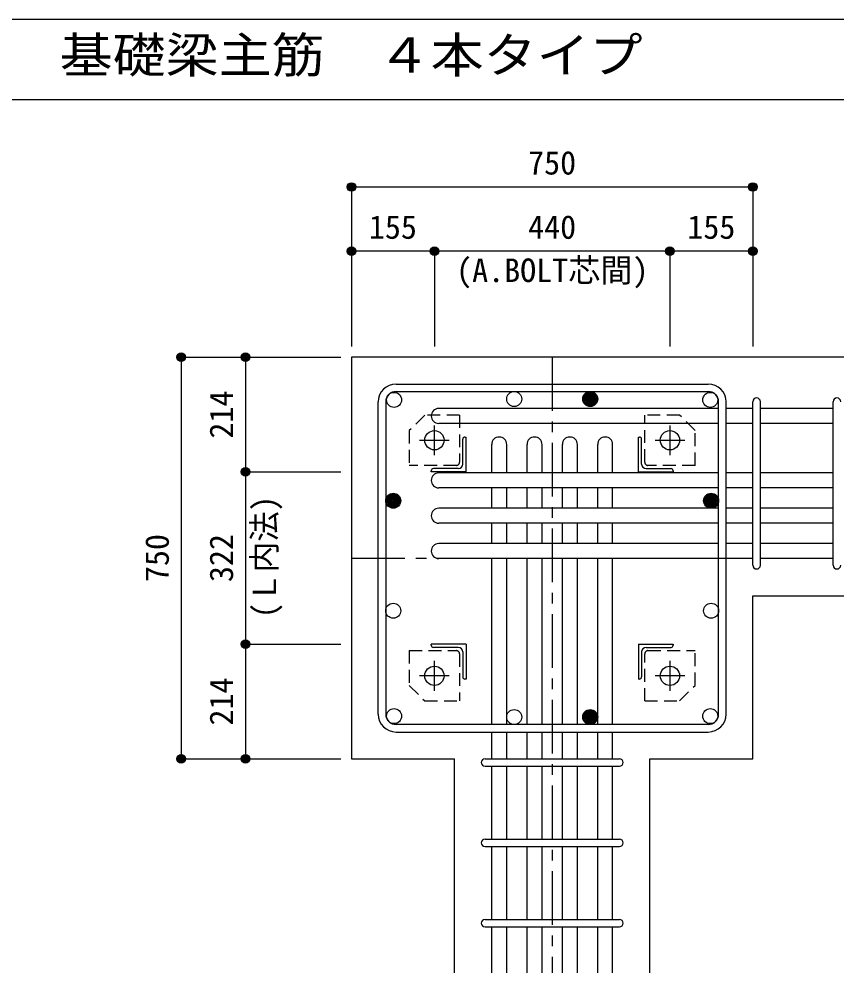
# Model space of a CAD drawing. Units: millimetres at full size, sheet at 1:20. Extents: x -3982 to 3969, y -2797 to 2801.
# Drawn here: x -628 to 900, y 1019 to 2801 of the extents above; entities that cross this region are included whole.
import ezdxf
from ezdxf.enums import TextEntityAlignment as Align

# ---------------------------------------------------------------- set-up
doc = ezdxf.new("R2010")
doc.units = ezdxf.units.MM
doc.header["$LTSCALE"] = 20
doc.header["$PDMODE"] = 32
doc.header["$PDSIZE"] = 10
doc.linetypes.add('CHAIN1', pattern=[8, 5, -1, 1, -1])
doc.linetypes.add('DASHED1', pattern=[1.8, 1.2, -0.6])
for name, color, linetype in [('6-1_躯体線', 2, 'Continuous'), ('6-2_A.Bolt_', 4, 'Continuous'), ('6-3_柱型主筋', 4, 'Continuous'), ('6-4_フープ', 7, 'Continuous'), ('6-5_梁主筋', 7, 'Continuous'), ('6-6_S.T.P.', 7, 'Continuous'), ('6-7_文字', 7, 'Continuous'), ('6-9_プレート', 4, 'DASHED1'), ('6-D_寸法', 4, 'Continuous'), ('F-0_枠', 6, 'Continuous')]:
    doc.layers.add(name, color=color, linetype=linetype)
doc.styles.add('ＭＳ ゴシック', font='')
doc.styles.get('ＭＳ ゴシック').set_extended_font_data('MS Gothic')

msp = doc.modelspace()

# ---------------------------------------------------------------- linework, layer by layer
at = {"layer": '6-1_躯体線'}
for p, q in [((1143.29, 2169.12), (-6.71, 2169.12)), ((-6.71, 2169.12), (-6.71, 1419.12)), ((743.29, 1723.62), (1143.29, 1723.62)), ((743.29, 1419.12), (743.29, 1723.62)), ((-6.71, 1419.12), (185.79, 1419.12)), ((185.79, 1019.12), (185.79, 1419.12))]:
    msp.add_line(p, q, dxfattribs=at)
msp.add_lwpolyline([(550.79, 1019.12), (550.79, 1419.12), (743.29, 1419.12)], dxfattribs=at)
at = {"layer": '6-2_A.Bolt_', "linetype": 'CHAIN1'}
for p, q in [((148.29, 1986.42), (148.29, 2041.92)), ((588.29, 2041.92), (588.29, 1986.42)), ((120.49, 2014.12), (175.99, 2014.12)), ((560.59, 2014.12), (616.09, 2014.12)), ((148.29, 1546.32), (148.29, 1601.82)), ((588.29, 1601.82), (588.29, 1546.32)), ((175.99, 1574.12), (120.49, 1574.12)), ((616.09, 1574.12), (560.59, 1574.12))]:
    msp.add_line(p, q, dxfattribs=at)
at = {"layer": '6-2_A.Bolt_'}
for p, q in [((201.29, 1969.62), (201.29, 2016.12)), ((205.29, 2020.12), (207.29, 2020.12)), ((207.29, 1955.12), (207.29, 2020.12)), ((529.29, 2020.12), (531.29, 2020.12)), ((529.29, 1955.12), (529.29, 2020.12)), ((535.29, 1969.62), (535.29, 2016.12)), ((192.79, 1961.12), (146.29, 1961.12)), ((543.79, 1961.12), (590.29, 1961.12)), ((142.29, 1955.12), (142.29, 1957.12)), ((207.29, 1955.12), (142.29, 1955.12)), ((529.29, 1955.12), (594.29, 1955.12)), ((594.29, 1957.12), (594.29, 1955.12)), ((207.29, 1633.12), (142.29, 1633.12)), ((142.29, 1631.12), (142.29, 1633.12)), ((192.79, 1627.12), (146.29, 1627.12)), ((207.29, 1633.12), (207.29, 1568.12)), ((529.29, 1633.12), (594.29, 1633.12)), ((529.29, 1633.12), (529.29, 1568.12)), ((543.79, 1627.12), (590.29, 1627.12)), ((594.29, 1633.12), (594.29, 1631.12)), ((201.29, 1618.62), (201.29, 1572.12)), ((535.29, 1618.62), (535.29, 1572.12)), ((207.29, 1568.12), (205.29, 1568.12)), ((531.29, 1568.12), (529.29, 1568.12))]:
    msp.add_line(p, q, dxfattribs=at)
at = {"layer": '6-2_A.Bolt_', "color": 3}
for centre in [(148.29, 2014.12), (588.29, 2014.12), (148.29, 1574.12), (588.29, 1574.12)]:
    msp.add_circle(centre, 18, dxfattribs=at)
at = {"layer": '6-2_A.Bolt_'}
for centre, radius, start, end in [((205.29, 2016.12), 4, 90, 180), ((531.29, 2016.12), 4, 0, 90), ((146.29, 1957.12), 4, 90, 180), ((192.79, 1969.62), 8.5, 270, 0), ((543.79, 1969.62), 8.5, 180, 270), ((590.29, 1957.12), 4, 0, 90), ((146.29, 1631.12), 4, 180, 270), ((192.79, 1618.62), 8.5, 0, 90), ((543.79, 1618.62), 8.5, 90, 180), ((590.29, 1631.12), 4, 270, 0), ((205.29, 1572.12), 4, 180, 270), ((531.29, 1572.12), 4, 270, 0)]:
    msp.add_arc(centre, radius, start, end, dxfattribs=at)
at = {"layer": '6-3_柱型主筋', "color": 3}
for centre in [(72.9, 2089.51), (297.29, 2091.12), (439.29, 2091.12), (663.68, 2089.51), (71.29, 1901.12), (665.29, 1901.12), (71.29, 1695.66), (665.29, 1695.66), (72.9, 1498.74), (297.29, 1497.12), (439.29, 1497.12), (663.68, 1498.74)]:
    msp.add_circle(centre, 14, dxfattribs=at)
at = {"layer": '6-3_柱型主筋'}
for centre, radius in [((439.29, 2091.12), 14), ((439.29, 2091.12), 12.6), ((439.29, 2091.12), 11.2), ((439.29, 2091.12), 9.8), ((439.29, 2091.12), 8.4), ((439.29, 2091.12), 7), ((439.29, 2091.12), 5.6), ((439.29, 2091.12), 4.2), ((439.29, 2091.12), 2.8), ((439.29, 2091.12), 1.4), ((71.29, 1901.12), 14), ((71.29, 1901.12), 12.6), ((71.29, 1901.12), 11.2), ((71.29, 1901.12), 9.8), ((71.29, 1901.12), 8.4), ((71.29, 1901.12), 7), ((71.29, 1901.12), 5.6), ((665.29, 1901.12), 14), ((665.29, 1901.12), 12.6), ((665.29, 1901.12), 11.2), ((665.29, 1901.12), 9.8), ((665.29, 1901.12), 8.4), ((665.29, 1901.12), 7), ((665.29, 1901.12), 5.6), ((71.29, 1901.12), 4.2), ((71.29, 1901.12), 2.8), ((71.29, 1901.12), 1.4), ((665.29, 1901.12), 4.2), ((665.29, 1901.12), 2.8), ((665.29, 1901.12), 1.4), ((439.29, 1497.12), 14), ((439.29, 1497.12), 12.6), ((439.29, 1497.12), 11.2), ((439.29, 1497.12), 9.8), ((439.29, 1497.12), 8.4), ((439.29, 1497.12), 7), ((439.29, 1497.12), 5.6), ((439.29, 1497.12), 4.2), ((439.29, 1497.12), 2.8), ((439.29, 1497.12), 1.4)]:
    msp.add_circle(centre, radius, dxfattribs=at)
at = {"layer": '6-4_フープ'}
for p, q in [((76.79, 2119.12), (659.79, 2119.12)), ((76.79, 2105.12), (659.79, 2105.12)), ((43.29, 1502.62), (43.29, 2085.62)), ((57.29, 2085.62), (57.29, 1502.62)), ((679.29, 1502.62), (679.29, 2085.62)), ((693.29, 1502.62), (693.29, 2085.62)), ((659.79, 1483.12), (76.79, 1483.12)), ((76.79, 1469.12), (659.79, 1469.12))]:
    msp.add_line(p, q, dxfattribs=at)
for centre, radius, start, end in [((76.79, 2085.62), 33.5, 90, 180), ((76.79, 2085.62), 19.5, 90, 180), ((659.79, 2085.62), 33.5, 0, 90), ((659.79, 2085.62), 19.5, 0, 90), ((76.79, 1502.62), 33.5, 180, 270), ((76.79, 1502.62), 19.5, 180, 270), ((659.79, 1502.62), 33.5, 270, 0), ((659.79, 1502.62), 19.5, 270, 0)]:
    msp.add_arc(centre, radius, start, end, dxfattribs=at)
at = {"layer": '6-5_梁主筋', "color": 4}
for p, q in [((148.29, 2367.15), (-6.71, 2367.15)), ((-6.71, 2367.15), (-6.71, 2189.12)), ((588.29, 2367.15), (148.29, 2367.15)), ((148.29, 2367.15), (148.29, 2189.12)), ((743.29, 2367.15), (588.29, 2367.15)), ((588.29, 2367.15), (588.29, 2189.12)), ((743.29, 2367.15), (743.29, 2189.12)), ((-204.74, 2169.12), (-204.74, 1955.12)), ((-204.74, 2169.12), (-26.71, 2169.12)), ((-204.74, 1955.12), (-26.71, 1955.12)), ((-204.74, 1955.12), (-204.74, 1633.12)), ((-204.74, 1633.12), (-26.71, 1633.12)), ((-204.74, 1633.12), (-204.74, 1419.12)), ((-204.74, 1419.12), (-26.71, 1419.12))]:
    msp.add_line(p, q, dxfattribs=at)
at = {"layer": '6-5_梁主筋'}
for p, q in [((679.29, 2073.51), (156.29, 2073.51)), ((743.29, 2073.51), (693.29, 2073.51)), ((893.29, 2073.51), (757.29, 2073.51)), ((679.29, 2045.51), (156.29, 2045.51)), ((743.29, 2045.51), (693.29, 2045.51)), ((893.29, 2045.51), (757.29, 2045.51)), ((255.29, 1953.12), (255.29, 2006.12)), ((283.29, 1953.12), (283.29, 2006.12)), ((321.29, 1953.12), (321.29, 2006.12)), ((349.29, 1953.12), (349.29, 2006.12)), ((387.29, 1953.12), (387.29, 2006.12)), ((415.29, 1953.12), (415.29, 2006.12)), ((453.29, 1953.12), (453.29, 2006.12)), ((481.29, 1953.12), (481.29, 2006.12)), ((679.29, 1953.12), (156.29, 1953.12)), ((743.29, 1953.12), (693.29, 1953.12)), ((893.29, 1953.12), (757.29, 1953.12)), ((679.29, 1925.12), (156.29, 1925.12)), ((255.29, 1887.12), (255.29, 1925.12)), ((283.29, 1887.12), (283.29, 1925.12)), ((321.29, 1887.12), (321.29, 1925.12)), ((349.29, 1887.12), (349.29, 1925.12)), ((387.29, 1887.12), (387.29, 1925.12)), ((415.29, 1887.12), (415.29, 1925.12)), ((453.29, 1887.12), (453.29, 1925.12)), ((481.29, 1887.12), (481.29, 1925.12)), ((743.29, 1925.12), (693.29, 1925.12)), ((893.29, 1925.12), (757.29, 1925.12)), ((679.29, 1887.12), (156.29, 1887.12)), ((743.29, 1887.12), (693.29, 1887.12)), ((893.29, 1887.12), (757.29, 1887.12)), ((679.29, 1859.12), (156.29, 1859.12)), ((255.29, 1821.12), (255.29, 1859.12)), ((283.29, 1821.12), (283.29, 1859.12)), ((321.29, 1821.12), (321.29, 1859.12)), ((349.29, 1821.12), (349.29, 1859.12)), ((387.29, 1821.12), (387.29, 1859.12)), ((415.29, 1821.12), (415.29, 1859.12)), ((453.29, 1821.12), (453.29, 1859.12)), ((481.29, 1821.12), (481.29, 1859.12)), ((743.29, 1859.12), (693.29, 1859.12)), ((893.29, 1859.12), (757.29, 1859.12)), ((679.29, 1821.12), (156.29, 1821.12)), ((743.29, 1821.12), (693.29, 1821.12)), ((893.29, 1821.12), (757.29, 1821.12)), ((679.29, 1793.12), (156.29, 1793.12)), ((255.29, 1483.12), (255.29, 1793.12)), ((283.29, 1483.12), (283.29, 1793.12)), ((321.29, 1483.12), (321.29, 1793.12)), ((349.29, 1483.12), (349.29, 1793.12)), ((387.29, 1483.12), (387.29, 1793.12)), ((415.29, 1483.12), (415.29, 1793.12)), ((453.29, 1483.12), (453.29, 1793.12)), ((481.29, 1483.12), (481.29, 1793.12)), ((743.29, 1793.12), (693.29, 1793.12)), ((893.29, 1793.12), (757.29, 1793.12)), ((255.29, 1419.12), (255.29, 1469.12)), ((283.29, 1419.12), (283.29, 1469.12)), ((321.29, 1419.12), (321.29, 1469.12)), ((349.29, 1419.12), (349.29, 1469.12)), ((387.29, 1419.12), (387.29, 1469.12)), ((415.29, 1419.12), (415.29, 1469.12)), ((453.29, 1419.12), (453.29, 1469.12)), ((481.29, 1419.12), (481.29, 1469.12)), ((255.29, 1269.12), (255.29, 1405.12)), ((283.29, 1269.12), (283.29, 1405.12)), ((321.29, 1269.12), (321.29, 1405.12)), ((349.29, 1269.12), (349.29, 1405.12)), ((387.29, 1269.12), (387.29, 1405.12)), ((415.29, 1269.12), (415.29, 1405.12)), ((453.29, 1269.12), (453.29, 1405.12)), ((481.29, 1269.12), (481.29, 1405.12)), ((255.29, 1119.12), (255.29, 1255.12)), ((283.29, 1119.12), (283.29, 1255.12)), ((321.29, 1119.12), (321.29, 1255.12)), ((349.29, 1119.12), (349.29, 1255.12)), ((387.29, 1119.12), (387.29, 1255.12)), ((415.29, 1119.12), (415.29, 1255.12)), ((453.29, 1119.12), (453.29, 1255.12)), ((481.29, 1119.12), (481.29, 1255.12)), ((255.29, 1019.12), (255.29, 1105.12)), ((283.29, 1019.12), (283.29, 1105.12)), ((321.29, 1019.12), (321.29, 1105.12)), ((349.29, 1019.12), (349.29, 1105.12)), ((387.29, 1019.12), (387.29, 1105.12)), ((415.29, 1019.12), (415.29, 1105.12)), ((453.29, 1019.12), (453.29, 1105.12)), ((481.29, 1019.12), (481.29, 1105.12))]:
    msp.add_line(p, q, dxfattribs=at)
for centre, start, end in [((156.29, 2059.51), 90, 270), ((269.29, 2006.12), 0, 180), ((335.29, 2006.12), 0, 180), ((401.29, 2006.12), 0, 180), ((467.29, 2006.12), 0, 180), ((156.29, 1939.12), 90, 270), ((156.29, 1873.12), 90, 270), ((156.29, 1807.12), 90, 270)]:
    msp.add_arc(centre, 14, start, end, dxfattribs=at)
for p in [(-6.71, 2367.15), (148.29, 2367.15), (588.29, 2367.15), (743.29, 2367.15), (-204.74, 2169.12), (-204.74, 1955.12), (-204.74, 1633.12), (-204.74, 1419.12)]:
    msp.add_point(p, dxfattribs=at)
at = {"layer": '6-6_S.T.P.'}
for p, q in [((743.29, 1780.62), (743.29, 2086.01)), ((757.29, 1780.62), (757.29, 2086.01)), ((893.29, 1780.62), (893.29, 2086.01)), ((242.79, 1419.12), (493.79, 1419.12)), ((242.79, 1405.12), (493.79, 1405.12)), ((242.79, 1269.12), (493.79, 1269.12)), ((242.79, 1255.12), (493.79, 1255.12)), ((242.79, 1119.12), (493.79, 1119.12)), ((242.79, 1105.12), (493.79, 1105.12))]:
    msp.add_line(p, q, dxfattribs=at)
for centre, start, end in [((750.29, 2086.01), 0, 180), ((750.29, 2086.01), 0, 180), ((750.29, 2086.01), 0, 180), ((750.29, 2086.01), 0, 180), ((900.29, 2086.01), 0, 180), ((750.29, 1780.62), 180, 0), ((750.29, 1780.62), 180, 0), ((750.29, 1780.62), 180, 0), ((750.29, 1780.62), 180, 0), ((900.29, 1780.62), 180, 0), ((242.79, 1412.12), 90, 270), ((242.79, 1412.12), 90, 270), ((242.79, 1412.12), 90, 270), ((242.79, 1412.12), 90, 270), ((493.79, 1412.12), 270, 90), ((493.79, 1412.12), 270, 90), ((493.79, 1412.12), 270, 90), ((493.79, 1412.12), 270, 90), ((242.79, 1262.12), 90, 270), ((493.79, 1262.12), 270, 90), ((242.79, 1112.12), 90, 270), ((493.79, 1112.12), 270, 90)]:
    msp.add_arc(centre, 7, start, end, dxfattribs=at)
at = {"layer": '6-9_プレート'}
for p, q in [((130.29, 2061.12), (101.29, 2032.12)), ((195.29, 2061.12), (130.29, 2061.12)), ((195.29, 2061.12), (195.29, 1973.12)), ((606.29, 2061.12), (541.29, 2061.12)), ((541.29, 1973.12), (541.29, 2061.12)), ((635.29, 2032.12), (606.29, 2061.12)), ((101.29, 2032.12), (101.29, 1967.12)), ((635.29, 1967.12), (635.29, 2032.12)), ((189.29, 1967.12), (101.29, 1967.12)), ((635.29, 1967.12), (547.29, 1967.12)), ((101.29, 1621.12), (189.29, 1621.12)), ((101.29, 1621.12), (101.29, 1556.12)), ((195.29, 1615.13), (195.29, 1527.12)), ((541.29, 1527.12), (541.29, 1615.12)), ((547.29, 1621.12), (635.29, 1621.12)), ((635.29, 1556.12), (635.29, 1621.12)), ((101.29, 1556.12), (130.29, 1527.12)), ((606.29, 1527.12), (635.29, 1556.12)), ((130.29, 1527.12), (195.29, 1527.12)), ((541.29, 1527.12), (606.29, 1527.12))]:
    msp.add_line(p, q, dxfattribs=at)
for centre, start, end in [((189.29, 1973.12), 270, 0), ((547.29, 1973.12), 180, 270), ((189.29, 1615.13), 0, 90), ((547.29, 1615.12), 90, 180)]:
    msp.add_arc(centre, 6, start, end, dxfattribs=at)
at = {"layer": '6-D_寸法'}
for p, q in [((-6.71, 2487.15), (-6.71, 2367.15)), ((-6.71, 2487.15), (743.29, 2487.15)), ((-6.71, 2367.15), (-6.71, 2189.12)), ((-6.71, 2367.15), (-6.71, 2189.12)), ((-6.71, 2367.15), (-6.71, 2189.12)), ((743.29, 2367.15), (743.29, 2189.12)), ((743.29, 2367.15), (743.29, 2189.12)), ((-324.74, 2169.12), (-204.74, 2169.12)), ((-324.74, 2169.12), (-324.74, 1419.12)), ((-204.74, 2169.12), (-26.71, 2169.12)), ((-204.74, 2169.12), (-26.71, 2169.12)), ((-204.74, 2169.12), (-26.71, 2169.12)), ((-204.74, 2169.12), (-26.71, 2169.12)), ((-204.74, 2169.12), (-26.71, 2169.12)), ((-324.74, 1419.12), (-204.74, 1419.12)), ((-204.74, 1419.12), (-26.71, 1419.12)), ((-204.74, 1419.12), (-26.71, 1419.12)), ((-204.74, 1419.12), (-26.71, 1419.12)), ((-204.74, 1419.12), (-26.71, 1419.12)), ((-204.74, 1419.12), (-26.71, 1419.12))]:
    msp.add_line(p, q, dxfattribs=at)
at = {"layer": '6-D_寸法', "linetype": 'CHAIN1'}
for p, q in [((368.29, 2169.12), (368.29, 1019.12)), ((-6.71, 1794.12), (743.29, 1794.12))]:
    msp.add_line(p, q, dxfattribs=at)
at = {"layer": '6-D_寸法'}
for points in [[(-6.71, 2487.15), (-6.71, 2367.15), (-6.71, 2189.12)], [(743.29, 2487.15), (743.29, 2367.15), (743.29, 2189.12)], [(-324.74, 1419.12), (-204.74, 1419.12), (-26.71, 1419.12)], [(-324.74, 1419.12), (-204.74, 1419.12), (-26.71, 1419.12)]]:
    msp.add_lwpolyline(points, dxfattribs=at)
for centre, radius in [((-6.71, 2487.15), 8), ((-6.71, 2487.15), 7.2), ((743.29, 2487.15), 8), ((743.29, 2487.15), 7.2), ((-6.71, 2487.15), 6.4), ((-6.71, 2487.15), 5.6), ((-6.71, 2487.15), 4.8), ((-6.71, 2487.15), 4), ((-6.71, 2487.15), 3.2), ((-6.71, 2487.15), 2.4), ((-6.71, 2487.15), 1.6), ((-6.71, 2487.15), 0.8), ((743.29, 2487.15), 6.4), ((743.29, 2487.15), 5.6), ((743.29, 2487.15), 4.8), ((743.29, 2487.15), 4), ((743.29, 2487.15), 3.2), ((743.29, 2487.15), 2.4), ((743.29, 2487.15), 1.6), ((743.29, 2487.15), 0.8), ((-6.71, 2367.15), 8), ((-6.71, 2367.15), 7.2), ((-6.71, 2367.15), 6.4), ((-6.71, 2367.15), 5.6), ((-6.71, 2367.15), 4.8), ((-6.71, 2367.15), 4), ((-6.71, 2367.15), 3.2), ((148.29, 2367.15), 8), ((148.29, 2367.15), 7.2), ((148.29, 2367.15), 6.4), ((148.29, 2367.15), 5.6), ((148.29, 2367.15), 4.8), ((148.29, 2367.15), 4), ((148.29, 2367.15), 3.2), ((588.29, 2367.15), 8), ((588.29, 2367.15), 7.2), ((588.29, 2367.15), 6.4), ((588.29, 2367.15), 5.6), ((588.29, 2367.15), 4.8), ((588.29, 2367.15), 4), ((588.29, 2367.15), 3.2), ((743.29, 2367.15), 8), ((743.29, 2367.15), 7.2), ((743.29, 2367.15), 6.4), ((743.29, 2367.15), 5.6), ((743.29, 2367.15), 4.8), ((743.29, 2367.15), 4), ((743.29, 2367.15), 3.2), ((-6.71, 2367.15), 2.4), ((-6.71, 2367.15), 1.6), ((-6.71, 2367.15), 0.8), ((148.29, 2367.15), 2.4), ((148.29, 2367.15), 1.6), ((148.29, 2367.15), 0.8), ((588.29, 2367.15), 2.4), ((588.29, 2367.15), 1.6), ((588.29, 2367.15), 0.8), ((743.29, 2367.15), 2.4), ((743.29, 2367.15), 1.6), ((743.29, 2367.15), 0.8), ((-324.74, 2169.12), 8), ((-324.74, 2169.12), 7.2), ((-324.74, 2169.12), 6.4), ((-324.74, 2169.12), 5.6), ((-324.74, 2169.12), 4.8), ((-204.74, 2169.12), 8), ((-204.74, 2169.12), 7.2), ((-204.74, 2169.12), 6.4), ((-204.74, 2169.12), 5.6), ((-204.74, 2169.12), 4.8), ((-324.74, 2169.12), 4), ((-324.74, 2169.12), 3.2), ((-324.74, 2169.12), 2.4), ((-324.74, 2169.12), 1.6), ((-324.74, 2169.12), 0.8), ((-204.74, 2169.12), 4), ((-204.74, 2169.12), 3.2), ((-204.74, 2169.12), 2.4), ((-204.74, 2169.12), 1.6), ((-204.74, 2169.12), 0.8), ((-204.74, 1955.12), 8), ((-204.74, 1955.12), 7.2), ((-204.74, 1955.12), 6.4), ((-204.74, 1955.12), 5.6), ((-204.74, 1955.12), 4.8), ((-204.74, 1955.12), 4), ((-204.74, 1955.12), 3.2), ((-204.74, 1955.12), 2.4), ((-204.74, 1955.12), 1.6), ((-204.74, 1955.12), 0.8), ((-204.74, 1633.12), 8), ((-204.74, 1633.12), 7.2), ((-204.74, 1633.12), 6.4), ((-204.74, 1633.12), 5.6), ((-204.74, 1633.12), 4.8), ((-204.74, 1633.12), 4), ((-204.74, 1633.12), 3.2), ((-204.74, 1633.12), 2.4), ((-204.74, 1633.12), 1.6), ((-204.74, 1633.12), 0.8), ((-324.74, 1419.12), 8), ((-324.74, 1419.12), 7.2), ((-324.74, 1419.12), 6.4), ((-204.74, 1419.12), 8), ((-204.74, 1419.12), 7.2), ((-204.74, 1419.12), 6.4), ((-324.74, 1419.12), 5.6), ((-324.74, 1419.12), 4.8), ((-324.74, 1419.12), 4), ((-324.74, 1419.12), 3.2), ((-324.74, 1419.12), 2.4), ((-324.74, 1419.12), 1.6), ((-324.74, 1419.12), 0.8), ((-204.74, 1419.12), 5.6), ((-204.74, 1419.12), 4.8), ((-204.74, 1419.12), 4), ((-204.74, 1419.12), 3.2), ((-204.74, 1419.12), 2.4), ((-204.74, 1419.12), 1.6), ((-204.74, 1419.12), 0.8)]:
    msp.add_circle(centre, radius, dxfattribs=at)
at = {"layer": '6-D_寸法', "color": 7}
for p in [(-6.71, 2487.15), (743.29, 2487.15), (-6.71, 2367.15), (148.29, 2367.15), (588.29, 2367.15), (743.29, 2367.15), (-324.74, 2169.12), (-204.74, 2169.12), (-204.74, 1955.12), (-204.74, 1633.12), (-324.74, 1419.12), (-204.74, 1419.12)]:
    msp.add_point(p, dxfattribs=at)
at = {"layer": 'F-0_枠'}
msp.add_line((-3981.92, 2800.77), (3969.4, 2800.77), dxfattribs=at)
at = {"layer": 'F-0_枠', "color": 2}
msp.add_line((-3981.92, 2650.77), (2482.4, 2650.77), dxfattribs=at)

# ---------------------------------------------------------------- texts
at = {"layer": '6-5_梁主筋', "color": 4, "style": 'ＭＳ ゴシック'}
for s, p in [('155', (25.79, 2377.15)), ('440', (323.29, 2377.15)), ('155', (620.79, 2377.15))]:
    msp.add_text(s, height=43.99, dxfattribs=at).set_placement(p, align=Align.BOTTOM_LEFT)
for s, p in [('214', (-214.74, 2017.12)), ('322', (-214.74, 1749.12)), ('214', (-214.74, 1481.12))]:
    msp.add_text(s, height=43.99, rotation=90, dxfattribs=at).set_placement(p, align=Align.BOTTOM_LEFT)
at = {"layer": '6-7_文字', "color": 2, "style": 'ＭＳ ゴシック', "width": 1.1}
msp.add_text('\u3000\u3000基礎梁主筋\u3000４本タイプ', height=65.98, dxfattribs=at).set_placement((-749.76, 2680.77), align=Align.BOTTOM_LEFT)
at = {"layer": '6-7_文字', "color": 4, "style": 'ＭＳ ゴシック'}
msp.add_text('(A.BOLT芯間)', height=43.99, dxfattribs=at).set_placement((188.82, 2296.37), align=Align.BOTTOM_LEFT)
at = {"layer": '6-D_寸法', "style": 'ＭＳ ゴシック'}
msp.add_text('750', height=43.99, dxfattribs=at).set_placement((323.29, 2497.15), align=Align.BOTTOM_LEFT)
at = {"layer": '6-D_寸法', "style": 'ＭＳ ゴシック', "width": 0.95}
msp.add_text('(Ｌ内法)', height=43.99, rotation=90, dxfattribs=at).set_placement((-134.25, 1682.02), align=Align.BOTTOM_LEFT)
at = {"layer": '6-D_寸法', "style": 'ＭＳ ゴシック'}
msp.add_text('750', height=43.99, rotation=90, dxfattribs=at).set_placement((-334.74, 1749.12), align=Align.BOTTOM_LEFT)

doc.saveas('drawing.dxf')
